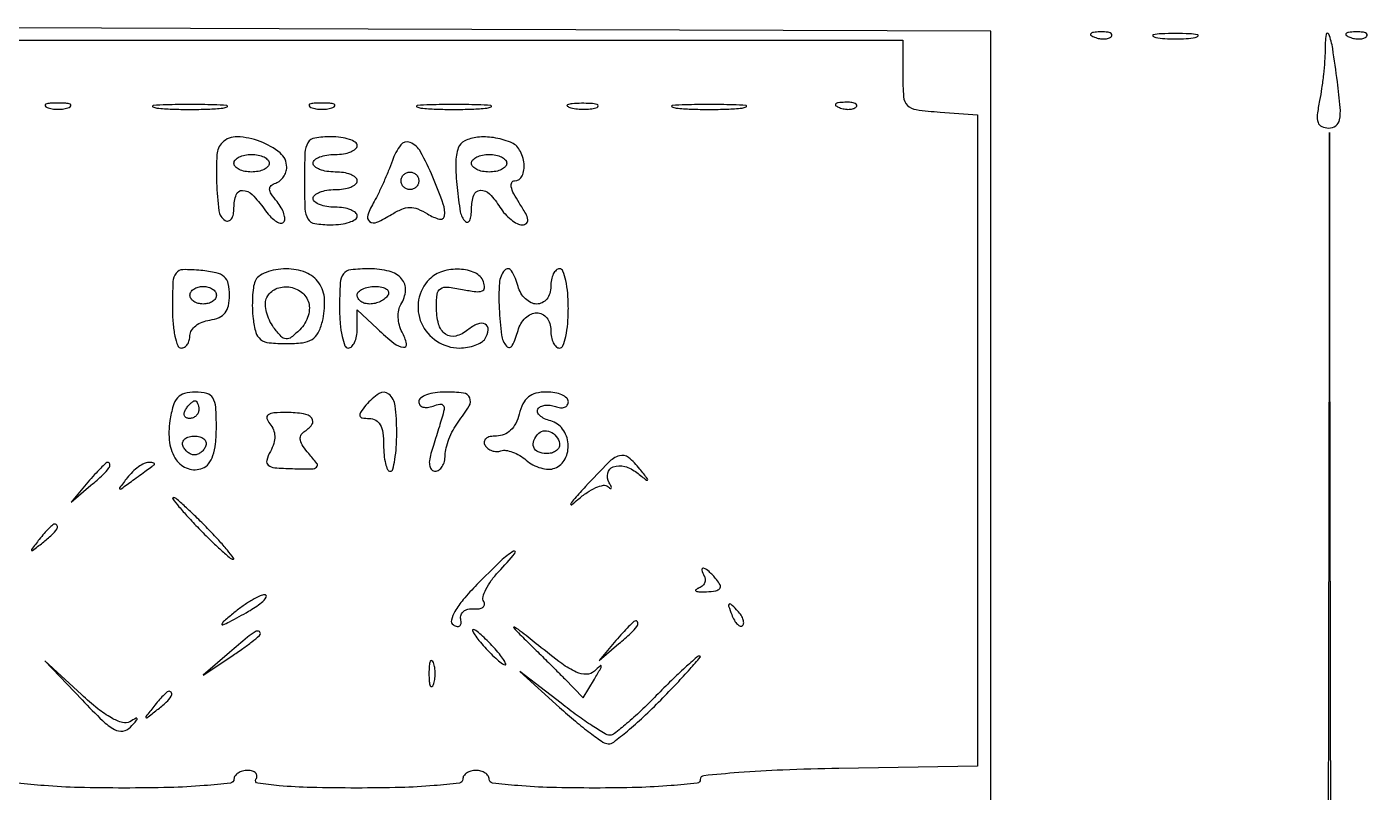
# Model space of a CAD drawing. Extents: x 29 to 450, y 25 to 639.
# Drawn here: x 297.5 to 449.8, y 527.5 to 614.5 of the extents above; entities that cross this region are included whole.
import ezdxf

# ---------------------------------------------------------------- set-up
doc = ezdxf.new("R2010")
doc.units = 0
doc.header["$MEASUREMENT"] = 0

msp = doc.modelspace()

# ---------------------------------------------------------------- linework, layer by layer
for points in [[(406.74671, 405.248882, 0.002958), (406.956341, 434.192966, 0.000332), (407, 499.993292), (407, 613.986585), (336.25, 614.243292), (265.5, 614.5)], [(274, 613), (335.5, 613), (397, 613), (397, 609.057498, 0.018984), (397.095573, 606.541176, 0.179252), (397.538998, 605.575998, 0.164393), (398.522585, 605.089259, 0.015359), (401.25, 604.807498), (405.5, 604.5), (405.5, 567.5), (405.5, 530.5), (389.75, 530.224607, 0.005057), (383.360701, 530.048231, 0.010372), (378.360732, 529.755621, 0.004821), (374.386928, 529.401649, 0.385654), (374, 528.974607, -0.381347), (373.628952, 528.558858, -0.008116), (370.671836, 528.270304, -0.013592), (366.860292, 528.064827, -0.006669), (362, 528, -0.006475), (357.03426, 528.064309, -0.014311), (353.25, 528.270833, -0.00943), (350.386292, 528.563953, -0.379241), (350, 529, 0.148195), (349.884432, 529.381354, 0.098894), (349.559375, 529.70625, 0.082425), (349.073457, 529.925306, 0.064853), (348.5, 530, 0.064853), (347.926543, 529.925306, 0.082425), (347.440625, 529.70625, 0.098894), (347.115568, 529.381354, 0.148195), (347, 529, -0.37944), (346.613224, 528.563712, -0.009358), (343.735246, 528.270731, -0.014248), (339.932823, 528.064274, -0.006438), (334.940983, 528, -0.005703), (329.763689, 528.059059, -0.016094), (326.151614, 528.257919, -0.0161), (323.707407, 528.551105, -0.537503), (323.5, 529, 0.139169), (323.607943, 529.379648, 0.191142), (323.478525, 529.70625, 0.138808), (323.110654, 529.926733, 0.066118), (322.559017, 530, 0.062283), (321.962904, 529.925455, 0.080552), (321.457961, 529.70625, 0.097988), (321.120018, 529.381379, 0.153634), (321, 529, -0.380863), (320.60973, 528.561971, -0.008841), (317.625, 528.27, -0.013787), (313.686873, 528.064019, -0.006171), (308.5, 528, -0.006261), (303.366699, 528.064283, -0.013449), (299.414474, 528.269751, -0.008219), (296.38271, 528.559483, -0.381859)]]:
    msp.add_lwpolyline(points, format="xyb")
for points in [[(418.8125, 613.316886, 0.051402), (419.359369, 613.160852, 0.05415), (419.916927, 613.123424, 0.060344), (420.402231, 613.202593, 0.126455), (420.729167, 613.395833, 0.296942), (420.77538, 613.614691, 0.208169), (420.592839, 613.799335, 0.077125), (420.112848, 613.910055, 0.028489), (419.416667, 613.921053, 0.018894), (418.670344, 613.862007, 0.168741), (418.37858, 613.720685, 0.470617), (418.395823, 613.538436, 0.054073)], [(447.8125, 613.316886, 0.051402), (448.359369, 613.160852, 0.05415), (448.916927, 613.123424, 0.060344), (449.402231, 613.202593, 0.126455), (449.729167, 613.395833, 0.296942), (449.77538, 613.614691, 0.208169), (449.592839, 613.799335, 0.077125), (449.112848, 613.910055, 0.028489), (448.416667, 613.921053, 0.018894), (447.670344, 613.862007, 0.168741), (447.37858, 613.720685, 0.470617), (447.395823, 613.538436, 0.054073)], [(425.75, 613.294267, 0.029693), (426.774707, 613.159351, 0.017887), (428, 613.115502, 0.017887), (429.225293, 613.159351, 0.029693), (430.25, 613.294267, 0.142433), (430.560023, 613.453014, 0.611425), (430.517188, 613.600334, 0.039503), (429.61149, 613.701569, 0.008087), (428, 613.727636, 0.008087), (426.38851, 613.701569, 0.039503), (425.482812, 613.600334, 0.611425), (425.439977, 613.453014, 0.142433)], [(445, 611.791667, -0.018409), (444.95594, 610.595361, -0.009056), (444.816406, 609.078646, -0.008972), (444.614453, 607.506957, -0.012915), (444.375, 606.125, 0.020177), (444.11857, 604.505628, 0.109527), (444.208082, 603.626632, 0.211209), (444.62469, 603.16666, 0.105015), (445.409443, 603, 0.158409), (446.224438, 603.264851, 0.191305), (446.651819, 603.940004, 0.069281), (446.718211, 605.323359, 0.009133), (446.398975, 608.25, 0.006508), (445.867053, 612.026451, 0.055869), (445.421832, 613.669813, 0.775776), (445.116263, 613.631422, 0.031566)], [(299.75, 605.337719, 0.057986), (300.320008, 605.181385, 0.037979), (301, 605.12966, 0.037979), (301.679992, 605.181385, 0.057986), (302.25, 605.337719, 0.174857), (302.459382, 605.525001, 0.447206), (302.398438, 605.693942, 0.078554), (301.89144, 605.810911, 0.017491), (301, 605.842105, 0.017491), (300.10856, 605.810911, 0.078554), (299.601562, 605.693942, 0.447206), (299.540618, 605.525001, 0.174857)], [(312.25, 605.271532, 0.016375), (313.957332, 605.149287, 0.009683), (316, 605.109723, 0.009683), (318.042668, 605.149287, 0.016375), (319.75, 605.271532, 0.095407), (320.221145, 605.41442, 0.741699), (320.195312, 605.548567, 0.021699), (318.688407, 605.640349, 0.00436), (316, 605.663794, 0.00436), (313.311593, 605.640349, 0.021699), (311.804688, 605.548567, 0.741699), (311.778855, 605.41442, 0.095407)], [(329.75, 605.337719, 0.057986), (330.320008, 605.181385, 0.037979), (331, 605.12966, 0.037979), (331.679992, 605.181385, 0.057986), (332.25, 605.337719, 0.174857), (332.459382, 605.525001, 0.447206), (332.398438, 605.693942, 0.078554), (331.89144, 605.810911, 0.017491), (331, 605.842105, 0.017491), (330.10856, 605.810911, 0.078554), (329.601562, 605.693942, 0.447206), (329.540618, 605.525001, 0.174857)], [(342.25, 605.271532, 0.016375), (343.957332, 605.149287, 0.009683), (346, 605.109723, 0.009683), (348.042668, 605.149287, 0.016375), (349.75, 605.271532, 0.095407), (350.221145, 605.41442, 0.741699), (350.195312, 605.548567, 0.021699), (348.688407, 605.640349, 0.00436), (346, 605.663794, 0.00436), (343.311593, 605.640349, 0.021699), (341.804688, 605.548567, 0.741699), (341.778855, 605.41442, 0.095407)], [(359.269032, 605.307009, 0.037336), (360.036634, 605.167106, 0.029507), (360.880008, 605.127736, 0.030339), (361.671085, 605.185595, 0.06278), (362.269032, 605.344063, 0.31318), (362.386009, 605.52287, 0.333666), (362.257153, 605.684921, 0.052471), (361.580113, 605.787295, 0.014395), (360.5, 605.805051, 0.012823), (359.431793, 605.764444, 0.080377), (358.900903, 605.643467, 0.597527), (358.883358, 605.48334, 0.087174)], [(371.25, 605.271532, 0.016375), (372.957332, 605.149287, 0.009683), (375, 605.109723, 0.009683), (377.042668, 605.149287, 0.016375), (378.75, 605.271532, 0.095407), (379.221145, 605.41442, 0.741699), (379.195312, 605.548567, 0.021699), (377.688407, 605.640349, 0.00436), (375, 605.663794, 0.00436), (372.311593, 605.640349, 0.021699), (370.804688, 605.548567, 0.741699), (370.778855, 605.41442, 0.095407)], [(389.8125, 605.316886, 0.051402), (390.359369, 605.160852, 0.05415), (390.916927, 605.123424, 0.060344), (391.402231, 605.202593, 0.126455), (391.729167, 605.395833, 0.296942), (391.77538, 605.614691, 0.208169), (391.592839, 605.799335, 0.077125), (391.112848, 605.910055, 0.028489), (390.416667, 605.921053, 0.018894), (389.670344, 605.862007, 0.168741), (389.37858, 605.720685, 0.470617), (389.395823, 605.538436, 0.054073)], [(319.666667, 601.333333, 0.18352), (319.058323, 599.979809, 0.024284), (319.023657, 596.781887, 0.022912), (319.290112, 593.599552, 0.225686), (320, 592.5, 0.202618), (320.378123, 592.441401, 0.181468), (320.70625, 592.66835, 0.104212), (320.928459, 593.195401, 0.047867), (321, 593.940983, -0.086098), (321.256369, 595.418773, -0.327353), (321.987035, 595.91281, -0.191731), (323.074686, 595.430946, -0.040992), (324.420295, 593.810332, 0.033102), (325.056242, 593.019381, 0.055401), (325.698964, 592.459371, 0.078849), (326.251513, 592.193361, 0.275871), (326.6195, 592.286166, 0.202263), (326.773103, 592.663861, 0.071839), (326.680463, 593.251671, 0.056971), (326.376677, 593.94386, 0.040706), (325.892501, 594.638455, -0.024085), (325.240659, 595.510378, -0.132336), (325.05168, 596.060922, -0.241202), (325.218965, 596.450223, -0.091989), (325.75, 596.745955, 0.090575), (326.227763, 597.010266, 0.069714), (326.632812, 597.448893, 0.068784), (326.906336, 597.98861, 0.083119), (327, 598.54815, 0.225042), (326.23484, 600.16209, 0.080777), (323.975259, 601.468394, 0.079752), (321.390316, 602.00263, 0.210539)], [(329, 597, 0.009722), (329.062224, 593.800013, 0.126045), (329.4, 592.666667, 0.222479), (330.180755, 592.14102, 0.0387), (332, 592, 0.031626), (333.149251, 592.072766, 0.048861), (334.11875, 592.29375, 0.06271), (334.790443, 592.615738, 0.254951), (335, 593, 0.226478), (334.817169, 593.382936, 0.074992), (334.265625, 593.70625, 0.057076), (333.457356, 593.926884, 0.038131), (332.5, 594, -0.038131), (331.542644, 594.073116, -0.057076), (330.734375, 594.29375, -0.074992), (330.182831, 594.617064, -0.226478), (330, 595, -0.226478), (330.182831, 595.382936, -0.074992), (330.734375, 595.70625, -0.057076), (331.542644, 595.926884, -0.038131), (332.5, 596, 0.038131), (333.457356, 596.073116, 0.057076), (334.265625, 596.29375, 0.074992), (334.817169, 596.617064, 0.226478), (335, 597, 0.226478), (334.817169, 597.382936, 0.074992), (334.265625, 597.70625, 0.057076), (333.457356, 597.926884, 0.038131), (332.5, 598, -0.038131), (331.542644, 598.073116, -0.057076), (330.734375, 598.29375, -0.074992), (330.182831, 598.617064, -0.226478), (330, 599, -0.226478), (330.182831, 599.382936, -0.074992), (330.734375, 599.70625, -0.057076), (331.542644, 599.926884, -0.038131), (332.5, 600, 0.038131), (333.457356, 600.073116, 0.057076), (334.265625, 600.29375, 0.074992), (334.817169, 600.617064, 0.226478), (335, 601, 0.254951), (334.790443, 601.384262, 0.06271), (334.11875, 601.70625, 0.048861), (333.149251, 601.927234, 0.031626), (332, 602, 0.0387), (330.180755, 601.85898, 0.222479), (329.4, 601.333333, 0.126045), (329.062224, 600.199987, 0.009722)], [(346.494834, 600.75, 0.086984), (346.207433, 599.041192, 0.022341), (346.35235, 596.234025, 0.019052), (346.724758, 593.478871, 0.154447), (347.304713, 592.361953, 0.286264), (347.565528, 592.301495, 0.202586), (347.79576, 592.507365, 0.080085), (347.952109, 593.047806, 0.030455), (348, 593.833333, -0.08329), (348.256206, 595.360691, -0.305746), (349.000265, 595.920434, -0.216466), (350.053798, 595.505939, -0.05289), (351.232073, 594, 0.04217), (351.804815, 593.234808, 0.043861), (352.49093, 592.5875, 0.04795), (353.183006, 592.141153, 0.119814), (353.7636, 592, 0.169007), (354.23971, 592.165664, 0.266656), (354.395828, 592.556636, 0.09321), (354.150503, 593.279559, 0.016752), (353.408043, 594.5, -0.024239), (352.798343, 595.536852, -0.069325), (352.516403, 596.322191, -0.160151), (352.569541, 596.797399, -0.293473), (352.88499, 597, 0.295103), (353.743922, 597.555307, 0.132981), (353.965204, 598.939222, 0.104103), (353.458997, 600.501651, 0.172588), (352.418213, 601.393011, 0.053098), (350.502132, 601.903368, 0.065681), (348.6572, 601.945886, 0.081843), (347.21834, 601.545417, 0.201633)], [(444.999065, 337, 0.000156), (444.839128, 235.023106, 0.000256), (444.77486, 148.75625, 0.000015), (444.759122, 71.050133, 0.043297), (444.936629, 69, 0.003348), (445.239117, 67.333945, 0.497988), (445.390743, 67.258742, 0.232536), (445.546056, 67.462963, 0.001904), (445.936629, 69.5, 0.046358), (446.165654, 71.956113, 0.000024), (446.18736, 149.4625, 0.00033), (446.150588, 235.680606, 0.000201), (445.999065, 337.5), (445.49813, 602.5)], [(338.997696, 599.310174, -0.010939), (338.537275, 598.099095, -0.008145), (337.978487, 596.782821, -0.008242), (337.41064, 595.558385, -0.018452), (336.93028, 594.652621, 0.042892), (336.204457, 593.106021, 0.331298), (336.417092, 592.384995, 0.272369), (337.248227, 592.291226, 0.034703), (338.902621, 593.171259, -0.038157), (340.060608, 593.777022, -0.098025), (340.980679, 593.973386, -0.101228), (341.888047, 593.801771, -0.042414), (343, 593.232073, 0.07448), (344.360749, 592.641359, 0.449141), (344.928443, 593.016064, 0.123215), (344.790909, 594.358682, 0.012126), (343.602034, 597.410041, 0.026812), (342.21164, 600.292867, 0.170732), (341.018746, 601.359537, 0.340118), (339.950473, 601.070434, 0.077502)], [(325, 599, -0.191087), (324.848523, 598.618118, -0.088204), (324.4125, 598.29375, -0.068025), (323.765418, 598.073693, -0.048028), (323, 598, -0.048028), (322.234582, 598.073693, -0.068025), (321.5875, 598.29375, -0.088204), (321.151477, 598.618118, -0.191087), (321, 599, -0.191087), (321.151477, 599.381882, -0.088204), (321.5875, 599.70625, -0.068025), (322.234582, 599.926307, -0.048028), (323, 600, -0.048028), (323.765418, 599.926307, -0.068025), (324.4125, 599.70625, -0.088204), (324.848523, 599.381882, -0.191087)], [(352, 599, -0.191087), (351.848523, 598.618118, -0.088204), (351.4125, 598.29375, -0.068025), (350.765418, 598.073693, -0.048028), (350, 598, -0.048028), (349.234582, 598.073693, -0.068025), (348.5875, 598.29375, -0.088204), (348.151477, 598.618118, -0.191087), (348, 599, -0.191087), (348.151477, 599.381882, -0.088204), (348.5875, 599.70625, -0.068025), (349.234582, 599.926307, -0.048028), (350, 600, -0.048028), (350.765418, 599.926307, -0.068025), (351.4125, 599.70625, -0.088204), (351.848523, 599.381882, -0.191087)], [(342, 597, -0.099038), (341.923658, 596.618362, -0.097945), (341.70625, 596.29375, -0.097945), (341.381638, 596.076342, -0.099038), (341, 596, -0.099038), (340.618362, 596.076342, -0.097945), (340.29375, 596.29375, -0.097945), (340.076342, 596.618362, -0.099038), (340, 597, -0.099038), (340.076342, 597.381638, -0.097945), (340.29375, 597.70625, -0.097945), (340.618362, 597.923658, -0.099038), (341, 598, -0.099038), (341.381638, 597.923658, -0.097945), (341.70625, 597.70625, -0.097945), (341.923658, 597.381638, -0.099038)], [(314, 582.563358, 0.020651), (314.072271, 580.814297, 0.033296), (314.29375, 579.340487, 0.036202), (314.611318, 578.268867, 0.312166), (315, 578, 0.14167), (315.381339, 578.110261, 0.099768), (315.70625, 578.420194, 0.084673), (315.925116, 578.883691, 0.068161), (316, 579.430449, -0.145606), (316.169747, 580.000991, -0.083039), (316.660937, 580.534572, -0.070703), (317.389646, 580.951678, -0.059475), (318.25, 581.180449, 0.063957), (319.303999, 581.470812, 0.125837), (319.993045, 581.991284, 0.11739), (320.376554, 582.806311, 0.05157), (320.5, 584, 0.054719), (320.355282, 585.318403, 0.161027), (319.893664, 586.092049, 0.126565), (318.980404, 586.546479, 0.028459), (317.25, 586.813358, 0.026123), (315.198415, 586.903453, 0.231403), (314.410882, 586.510178, 0.154118), (314.061383, 585.54378, 0.010297)], [(323.394042, 585.584473, 0.058637), (323.206621, 584.848226, 0.020187), (323.105758, 583.75213, 0.019741), (323.091117, 582.523517, 0.021616), (323.175426, 581.334473, 0.040672), (323.484975, 579.769787, 0.164127), (324.028547, 578.978591, 0.136623), (325.004396, 578.597947, 0.025092), (326.954915, 578.5, 0.028643), (328.792024, 578.605326, 0.108873), (329.872296, 578.977074, 0.137234), (330.559117, 579.714753, 0.056823), (331.047916, 581, 0.075211), (331.296294, 583.481476, 0.138556), (330.652042, 585.388853, 0.15008), (329.153907, 586.580062, 0.09373), (326.933431, 587, 0.04354), (325.740848, 586.895952, 0.051646), (324.653682, 586.586567, 0.059514), (323.817242, 586.130336, 0.147599)], [(333, 582.5, 0.020945), (333.072283, 580.775243, 0.033738), (333.29375, 579.321875, 0.036969), (333.611488, 578.267028, 0.31052), (334, 578, 0.20427), (334.382205, 578.162945, 0.083628), (334.70625, 578.638705, 0.063841), (334.926543, 579.341976, 0.044041), (335, 580.174314), (335, 582.348628), (337.314451, 580.174314, 0.018387), (339.185487, 578.541814, 0.138035), (340.255233, 578.081552, 0.527859), (340.612161, 578.479268, 0.06294), (340.104959, 579.803882, -0.059729), (339.794699, 580.598894, -0.053141), (339.665044, 581.47707, -0.056002), (339.724609, 582.308861, -0.092815), (339.977255, 582.963198, 0.119702), (340.49683, 584.556077, 0.203522), (340.057161, 585.862985, 0.150646), (338.643973, 586.721015, 0.061734), (336.393011, 587, 0.026039), (334.271881, 586.88946, 0.208079), (333.438501, 586.418436, 0.150617), (333.069708, 585.398863, 0.012022)], [(343.2, 585.8, 0.153679), (341.984952, 583.468532, 0.148815), (342.30338, 580.827919, 0.145396), (344.052221, 578.769401, 0.14546), (346.640983, 578, 0.04347), (347.547126, 578.078929, 0.044687), (348.417303, 578.313294, 0.048811), (349.129242, 578.657152, 0.117975), (349.541119, 579.066531, 0.110053), (349.892491, 580.077987, 0.315081), (349.557236, 580.698521, 0.218235), (348.68158, 580.729404, 0.0747), (347.567971, 580.056411, -0.110138), (346.195207, 579.35333, -0.225906), (345.035593, 579.576845, -0.171173), (344.253759, 580.727115, -0.064567), (344, 582.684017, -0.034107), (344.098517, 584.126552, -0.214548), (344.480369, 584.736883, -0.176376), (345.243357, 584.923505, -0.022033), (346.955615, 584.658877, 0.01655), (348.468258, 584.408092, 0.121022), (349.192763, 584.487871, 0.303004), (349.459636, 584.852493, 0.102814), (349.348627, 585.533877, 0.197824), (348.399268, 586.538723, 0.095268), (346.644996, 586.955432, 0.086312), (344.694551, 586.702533, 0.121659)], [(351.140785, 582.5, 0.018533), (351.409975, 579.475837, 0.147095), (351.973541, 578.206831, 0.530603), (352.627442, 578.282293, 0.056175), (353.289749, 580, -0.070024), (353.608997, 580.764455, -0.069688), (354.127252, 581.4125, -0.075597), (354.758114, 581.849832, -0.114309), (355.40638, 582, -0.115978), (356.036902, 581.851753, -0.109473), (356.550798, 581.436249, -0.096727), (356.885289, 580.793654, -0.071894), (357, 580, 0.048028), (357.073693, 579.234582, 0.068025), (357.29375, 578.5875, 0.088204), (357.618118, 578.151477, 0.191087), (358, 578, 0.31052), (358.388512, 578.267028, 0.036969), (358.70625, 579.321875, 0.033738), (358.927717, 580.775243, 0.020945), (359, 582.5, 0.020945), (358.927717, 584.224757, 0.033738), (358.70625, 585.678125, 0.036969), (358.388512, 586.732972, 0.31052), (358, 587, 0.191087), (357.618118, 586.848523, 0.088204), (357.29375, 586.4125, 0.068025), (357.073693, 585.765418, 0.048028), (357, 585, -0.071894), (356.885289, 584.206346, -0.096727), (356.550798, 583.563751, -0.109473), (356.036902, 583.148247, -0.115978), (355.40638, 583, -0.114309), (354.758114, 583.150168, -0.075597), (354.127252, 583.5875, -0.069688), (353.608997, 584.235545, -0.070024), (353.289749, 585, 0.071133), (352.544761, 586.772898, 0.511659), (351.764788, 586.839434, 0.161162), (351.168483, 585.390645, 0.030659)], [(319, 584, -0.148195), (318.884432, 583.618646, -0.098894), (318.559375, 583.29375, -0.082425), (318.073457, 583.074694, -0.064853), (317.5, 583, -0.064853), (316.926543, 583.074694, -0.082425), (316.440625, 583.29375, -0.098894), (316.115568, 583.618646, -0.148195), (316, 584, -0.148195), (316.115568, 584.381354, -0.098894), (316.440625, 584.70625, -0.082425), (316.926543, 584.925306, -0.064853), (317.5, 585, -0.064853), (318.073457, 584.925306, -0.082425), (318.559375, 584.70625, -0.098894), (318.884432, 584.381354, -0.148195)], [(338.5, 584, -0.08825), (338.157656, 583.617164, -0.053305), (337.640225, 583.29375, -0.051278), (337.038022, 583.074167, -0.061875), (336.440983, 583, -0.067639), (335.890182, 583.074854, -0.08433), (335.423289, 583.29375, -0.09965), (335.111069, 583.61866, -0.142666), (335, 584, -0.195654), (335.155423, 584.381985, -0.086673), (335.604836, 584.70625, -0.066561), (336.270941, 584.926392, -0.0466), (337.059017, 585, -0.047867), (337.804599, 584.928459, -0.104212), (338.33165, 584.70625, -0.181468), (338.558599, 584.378123, -0.202618)], [(329.429755, 583.322459, -0.095473), (329.567451, 582.548368, -0.067911), (329.43548, 581.674826, -0.063649), (329.058036, 580.812732, -0.063486), (328.475626, 580.072459, -0.027462), (327.506551, 579.218261, -0.192286), (326.91391, 579.042937, -0.186566), (326.353071, 579.321638, -0.02563), (325.507566, 580.347199, -0.049889), (325.023304, 581.15779, -0.047094), (324.69799, 582.063856, -0.050585), (324.568089, 582.926259, -0.10408), (324.675672, 583.597199, -0.178664), (325.5784, 584.626447, -0.139628), (327.040008, 584.952885, -0.13233), (328.513747, 584.463099, -0.156355)], [(313.715926, 569.75, 0.071739), (313.684234, 567.263141, 0.117913), (314.432098, 565.307366, 0.163875), (315.77562, 564.294555, 0.173589), (317.422459, 564.331871, 0.13804), (318.121047, 564.85282, 0.082123), (318.614631, 565.774156, 0.057182), (318.908377, 567.127735, 0.02487), (319, 568.968615, 0.01608), (318.925672, 571.279166, 0.118091), (318.602005, 572.327689, 0.200108), (317.917683, 572.838576, 0.061652), (316.613499, 573, 0.064793), (315.387466, 572.840453, 0.147008), (314.598619, 572.356005, 0.113146), (314.083459, 571.419254, 0.030382)], [(336, 571.5, 0.020633), (335.381629, 570.689039, 0.217533), (335.308142, 570.28931, 0.304492), (335.565314, 570.057736, 0.035496), (336.377555, 570, -0.129555), (337.1041, 569.808532, -0.140841), (337.614796, 569.287735, -0.091631), (337.910346, 568.374564, -0.032577), (338, 567, 0.023598), (338.054292, 565.850292, 0.037669), (338.220312, 564.88125, 0.04382), (338.459654, 564.188291, 0.295869), (338.75, 564, 0.340374), (339.044117, 564.226456, 0.023342), (339.279688, 565.321875, 0.025624), (339.445924, 566.774913, 0.01567), (339.5, 568.5, 0.031517), (339.314753, 571.435932, 0.186142), (338.597245, 572.767946, 0.334082), (337.496663, 572.838235, 0.074387)], [(342, 571.893011, 0.17269), (342.131738, 571.522957, 0.150087), (342.475537, 571.293346, 0.105357), (342.99957, 571.250838, 0.059422), (343.620518, 571.407873, -0.045766), (344.407419, 571.629845, -0.29071), (344.775392, 571.481866, -0.207328), (344.874835, 571.023752, -0.025917), (344.620518, 570.014862, -0.000025), (344.338306, 569.098662, -0.000015), (344.001142, 568.004366, -0.000015), (343.664343, 566.911483, -0.000025), (343.383369, 566, 0.044501), (343.212265, 565.197725, 0.091796), (343.251807, 564.559719, 0.144337), (343.489502, 564.155589, 0.190358), (343.883369, 564, 0.159147), (344.30927, 564.139085, 0.096915), (344.67199, 564.531356, 0.078661), (344.916922, 565.117116, 0.059834), (345, 565.80887, -0.062488), (345.104414, 566.641073, -0.030896), (345.431283, 567.656592, -0.030083), (345.906136, 568.682972, -0.038541), (346.468197, 569.55887, 0.025545), (347.726897, 571.412668, 0.24172), (347.792983, 572.341052, 0.267737), (347.084074, 572.873639, 0.030288), (345, 573, 0.035097), (343.85097, 572.919246, 0.053342), (342.88125, 572.674822, 0.06963), (342.215424, 572.317509, 0.23922)], [(353.410644, 570.5, -0.054799), (353.016893, 569.439114, -0.08417), (352.438725, 568.650831, -0.09656), (351.699104, 568.16889, -0.096544), (350.832575, 568, 0.050458), (350.110945, 567.92699, 0.120343), (349.62702, 567.698461, 0.198436), (349.439988, 567.3547, 0.166533), (349.532624, 566.947214, 0.091896), (349.868593, 566.576932, 0.078991), (350.332419, 566.327733, 0.079097), (350.850051, 566.234879, 0.092569), (351.341641, 566.316726, -0.125935), (351.907803, 566.372983, -0.051235), (352.662854, 566.177054, -0.046389), (353.471756, 565.787323, -0.04366), (354.212755, 565.248231, 0.058165), (354.98205, 564.721901, 0.053405), (355.873954, 564.36864, 0.057044), (356.748707, 564.230662, 0.102579), (357.462755, 564.347334, 0.185132), (358.636184, 565.402807, 0.13995), (358.973327, 567.118292, 0.136245), (358.354929, 568.787169, 0.17406), (357.011247, 569.70731, -0.044796), (356.287141, 569.967788, -0.078506), (355.759669, 570.322134, -0.120306), (355.505135, 570.708014, -0.228144), (355.543272, 571.070016, -0.141718), (355.852388, 571.349816, -0.078803), (356.342289, 571.499654, -0.067911), (356.931898, 571.501967, -0.058747), (357.532025, 571.349337, 0.066643), (358.093585, 571.215885, 0.114223), (358.568782, 571.276674, 0.15229), (358.881585, 571.517917, 0.154099), (359, 571.893011, 0.209083), (358.814921, 572.31626, 0.081846), (358.271222, 572.674822, 0.062345), (357.468851, 572.918772, 0.042683), (356.519052, 573, 0.0586), (355.32318, 572.85936, 0.111257), (354.457102, 572.434852, 0.108473), (353.842944, 571.671258, 0.05389)], [(317, 571, -0.105053), (316.918938, 570.618444, -0.099167), (316.688914, 570.29375, -0.09642), (316.345238, 570.076123, -0.093332), (315.940983, 570, -0.108972), (315.586039, 570.078288, -0.182303), (315.3746, 570.29375, -0.161196), (315.343488, 570.6179, -0.082592), (315.5, 571, -0.029505), (315.768994, 571.382774, -0.035638), (316.066025, 571.70625, -0.038439), (316.34829, 571.934461, -0.151918), (316.559017, 572, -0.210953), (316.727648, 571.92554, -0.081139), (316.870461, 571.70625, -0.061769), (316.967655, 571.382849, -0.042167)], [(325.08527, 569.397256, -0.079504), (325.485589, 568.720322, -0.089786), (325.632726, 567.98037, -0.0794), (325.516605, 567.163881, -0.047951), (325.139218, 566.260131, 0.053872), (324.722208, 565.227353, 0.303831), (324.896568, 564.690107, 0.147687), (325.629386, 564.402676, 0.01305), (327.636961, 564.293283, 0.006981), (329.850744, 564.261454, 0.187366), (330.38948, 564.470424, 0.38869), (330.426587, 564.886732, 0.020759), (329.501994, 565.997797, -0.034738), (328.850846, 566.826279, -0.09283), (328.551592, 567.511913, -0.152587), (328.592981, 568.052399, -0.160855), (328.934857, 568.45974, 0.091185), (329.862574, 569.299105, 0.356329), (329.840215, 570.017424, 0.178796), (328.910493, 570.52681, 0.036859), (327.015876, 570.666667, 0.016696), (325.534991, 570.617203, 0.129432), (324.884462, 570.39858, 0.339197), (324.74788, 570.006388, 0.093724)], [(358, 566.940983, -0.156819), (357.8846, 566.582093, -0.097386), (357.559375, 566.276414, -0.079459), (357.073598, 566.070066, -0.06085), (356.5, 566, -0.103624), (355.575357, 566.193711, -0.202875), (355.067517, 566.730754, -0.1934), (355.086489, 567.491235, -0.094876), (355.63948, 568.306147, -0.191124), (356.316568, 568.598585, -0.139481), (357.119339, 568.396031, -0.123736), (357.764316, 567.769921, -0.139398)], [(317.808333, 566.925, -0.073624), (317.600259, 566.514089, -0.066918), (317.276198, 566.165781, -0.070382), (316.889952, 565.930417, -0.102038), (316.5, 565.85, -0.102038), (316.110048, 565.930417, -0.070382), (315.723802, 566.165781, -0.066918), (315.399741, 566.514089, -0.073624), (315.191667, 566.925, -0.159683), (315.189601, 567.333474, -0.143818), (315.428177, 567.684219, -0.107546), (315.888977, 567.920344, -0.064908), (316.5, 568, -0.064908), (317.111023, 567.920344, -0.107546), (317.571823, 567.684219, -0.143818), (317.810399, 567.333474, -0.159683)], [(360.946167, 562.259491, 0.004959), (359.719792, 560.901589, 0.048888), (359.268479, 560.278593, 0.811208), (359.357209, 560.198069, 0.023029), (360.074187, 560.768638, -0.031003), (361.121118, 561.574871, -0.045584), (362.137822, 562.134457, -0.055452), (362.98757, 562.398477, -0.236156), (363.484512, 562.259146, 0.035074), (363.768221, 562.035735, 0.484959), (363.876273, 562.069889, 0.205385), (363.868202, 562.254983, 0.017903), (363.644013, 562.680902, -0.18502), (363.474153, 563.77217, -0.257417), (364.109582, 564.503446, -0.160098), (365.406598, 564.547584, -0.095503), (366.793805, 563.83609, 0.001724), (367.885673, 562.987124, 0.408033), (368.00054, 563.000669, 0.347362), (368.001805, 563.127907, 0.001592), (367.127555, 564.25, 0.05657), (365.833232, 565.563396, 0.253006), (364.806775, 565.754511, 0.119388), (363.571662, 564.998647, 0.009875)], [(304.404988, 562.75), (302.5, 560.5), (304.75, 562.404988, 0.010402), (306.102181, 563.598996, 0.048385), (306.795506, 564.373826, 0.197337), (306.898791, 564.789444, 0.372044), (306.654988, 565, 0.191119), (306.44834, 564.918017, 0.007508), (305.851732, 564.339062, 0.012381), (305.159969, 563.612165, 0.008332)], [(308.872445, 563.25, 0.002253), (307.986902, 562.11031, 0.484056), (308.016402, 561.992604, 0.268706), (308.186266, 562.009889, 0.001613), (309.5, 562.967032, -0.000677), (310.296353, 563.549513, -0.000854), (311.034896, 564.086246, -0.000676), (311.655857, 564.534628, -0.006866), (311.916667, 564.717032, 0.262974), (311.968895, 564.82247, 0.280207), (311.904197, 564.916878, 0.081051), (311.664158, 564.981211, 0.025033), (311.289111, 565, 0.118513), (310.793695, 564.880901, 0.038743), (310.148474, 564.485937, 0.036088), (309.47468, 563.919689, 0.033687)], [(317, 557.5, 0.006872), (318.336189, 556.158789, 0.010289), (319.542711, 555.028125, 0.005603), (320.580837, 554.115467, 0.179379), (320.892334, 554, 0.621612), (320.95928, 554.135642, 0.009195), (320.248961, 555.028125, 0.012869), (319.266168, 556.156936, 0.006921), (318, 557.5, 0.006872), (316.663811, 558.841211, 0.010289), (315.457289, 559.971875, 0.005603), (314.419163, 560.884533, 0.179379), (314.107666, 561, 0.621612), (314.04072, 560.864358, 0.009195), (314.751039, 559.971875, 0.012869), (315.733832, 558.843064, 0.006921)], [(298.872445, 556.25, 0.001576), (297.99236, 555.120493, 0.377591), (298, 555, 0.377591), (298.120493, 554.99236, 0.001576), (299.25, 555.872445, 0.017685), (300.306759, 556.76332, 0.065617), (300.869516, 557.426111, 0.241985), (300.90695, 557.806605, 0.307699), (300.622445, 558, 0.184603), (300.410139, 557.91885, 0.013803), (299.952641, 557.485937, 0.017649), (299.425681, 556.920402, 0.012436)], [(348.612321, 551.115027, 0.01684), (347.057782, 549.411904, 0.044146), (346.099695, 548.063918, 0.074636), (345.708284, 547.085877, 0.322784), (345.93415, 546.540698, 0.078776), (346.351227, 546.366153, 0.225206), (346.651308, 546.428202, 0.213558), (346.803596, 546.704933, 0.07184), (346.774777, 547.17567, -0.13571), (346.807084, 547.670549, -0.139547), (347.089295, 548.072391, -0.115333), (347.592626, 548.316508, -0.075289), (348.239238, 548.362905, 0.052093), (348.86423, 548.378801, 0.124181), (349.293085, 548.548411, 0.209985), (349.462155, 548.834908, 0.169791), (349.384469, 549.186932, -0.207771), (349.307364, 549.719204, -0.048987), (349.634433, 550.578355, -0.042387), (350.240359, 551.574748, -0.030784), (351.069545, 552.574028, 0.014597), (352.960772, 554.708725, 0.843322), (352.784486, 554.915737, 0.057442), (351.321732, 553.802415, 0.007992)], [(374.447214, 552.08541, -0.130602), (374.564071, 551.69923, -0.123911), (374.477402, 551.297456, -0.107282), (374.193427, 550.941052, -0.079385), (373.756231, 550.68733, 0.100847), (373.487663, 550.515787, 0.543796), (373.51498, 550.377309, 0.091768), (373.916288, 550.297266, 0.015623), (374.69902, 550.310884, 0.026129), (375.760196, 550.418307, 0.186873), (376.198914, 550.671028, 0.293514), (376.242241, 551.071756, 0.057422), (375.826575, 551.708964, 0.028542), (374.987325, 552.61021, 0.125023), (374.359081, 552.965909, 0.573513), (374.158373, 552.769328, 0.077135)], [(321, 547.910649, 0.005621), (319.907882, 546.996668, 0.101227), (319.629156, 546.63824, 0.695024), (319.725209, 546.536278, 0.019372), (320.5, 546.899398, 0.012363), (322.651085, 548.079386, 0.031774), (324.12444, 549.06585, 0.096366), (324.665008, 549.675828, 0.582806), (324.5, 549.962451, 0.110844), (323.962636, 549.837929, 0.020437), (323.059375, 549.356879, 0.021046), (322.030469, 548.694013, 0.017799)], [(377.564293, 547.706872, 0.036269), (377.866277, 547.059266, 0.070189), (378.210949, 546.604915, 0.120343), (378.538684, 546.40751, 0.278911), (378.806872, 546.473539, 0.20742), (378.927901, 546.779789, 0.082976), (378.837219, 547.231185, 0.063152), (378.558688, 547.753423, 0.043285), (378.124088, 548.266667, 0.011214), (377.463552, 548.893514, 0.400052), (377.270328, 548.888819, 0.286372), (377.21821, 548.663782, 0.008399)], [(364.404988, 544.75), (362.5, 542.5), (364.75, 544.404988, 0.010402), (366.102181, 545.598996, 0.048385), (366.795506, 546.373826, 0.197337), (366.898791, 546.789444, 0.372044), (366.654988, 547, 0.191119), (366.44834, 546.918017, 0.007508), (365.851732, 546.339062, 0.012381), (365.159969, 545.612165, 0.008332)], [(320.5, 543.41239), (317.5, 540.834714), (320.75, 542.985451, 0.008632), (321.995474, 543.840942, 0.013087), (323.045313, 544.631282, 0.00774), (323.884951, 545.319978, 0.220566), (324, 545.568094, 0.342088), (323.802873, 545.8225, 0.203856), (323.4037, 545.762236, 0.0361), (322.529245, 545.132384, 0.003362)], [(349.5, 544, 0.012769), (350.229731, 543.233916, 0.017642), (350.92517, 542.5875, 0.014322), (351.525997, 542.096686, 0.165568), (351.809975, 542, 0.549874), (351.889734, 542.12573, 0.034935), (351.63142, 542.5875, 0.02599), (351.159597, 543.232121, 0.012939), (350.5, 544, 0.012769), (349.770269, 544.766084, 0.017642), (349.07483, 545.4125, 0.014322), (348.474003, 545.903314, 0.165568), (348.190025, 546, 0.549874), (348.110266, 545.87427, 0.034935), (348.36858, 545.4125, 0.02599), (348.840403, 544.767879, 0.012939)], [(353.5, 545.443546, -0.001675), (354.80147, 544.175159, -0.001239), (356.232823, 542.763836, -0.001252), (357.578245, 541.423957, -0.002815), (358.59046, 540.399381), (360.68092, 538.259425), (361.958071, 540.379713, 0.003403), (362.656506, 541.557291, 0.132908), (362.735223, 541.848193, 0.64403), (362.625904, 541.897861, 0.010086), (361.958069, 541.290458, -0.188047), (361.056483, 540.923578, -0.111755), (359.906369, 541.166162, -0.052146), (358.257334, 542.142707, -0.010789), (355.590458, 544.214336, 0.003983), (353.751547, 545.683367, 0.033643), (352.876572, 546.280452, 0.84604), (352.799891, 546.189037, 0.023807)], [(303.732353, 538.015782, 0.010076), (306.065877, 535.658656, 0.064805), (307.407258, 534.65817, 0.165292), (308.373323, 534.478584, 0.171219), (309.232353, 534.929057, 0.004019), (309.931846, 535.694154, 0.216407), (309.989862, 535.877566, 0.526487), (309.887124, 535.931273, 0.007289), (309.159733, 535.5319, -0.203825), (308.330141, 535.436452, -0.056015), (307.092469, 535.959009, -0.040531), (305.532312, 537.009134, -0.018269), (303.659733, 538.618624), (299.5, 542.466857)], [(343.157895, 541, 0.017491), (343.189089, 540.10856, 0.078554), (343.306058, 539.601562, 0.447206), (343.474999, 539.540618, 0.174857), (343.662281, 539.75, 0.057986), (343.818615, 540.320008, 0.037979), (343.87034, 541, 0.037979), (343.818615, 541.679992, 0.057986), (343.662281, 542.25, 0.174857), (343.474999, 542.459382, 0.447206), (343.306058, 542.398438, 0.078554), (343.189089, 541.89144, 0.017491)], [(369, 538.5, -0.009206), (367.244488, 536.775936, -0.013266), (365.624317, 535.321875, -0.008972), (364.235204, 534.182509, -0.168827), (363.710089, 534, -0.137483), (363.1694, 534.151535, -0.0082), (361.721871, 535.064932, -0.011827), (360.020207, 536.236505, -0.008421), (358.168297, 537.625299), (353.5, 541.250599), (358, 537.155141, 0.010316), (359.799308, 535.584214, 0.01421), (361.482918, 534.253958, 0.010806), (362.923278, 533.228589, 0.143037), (363.537592, 533.029842, 0.172354), (364.15646, 533.229859, 0.010233), (365.717056, 534.477516, 0.01444), (367.537815, 536.086611, 0.010083), (369.5, 538, 0.004806), (371.353408, 539.918238, 0.008657), (372.830043, 541.53125, 0.004215), (373.985092, 542.860093, 0.640232), (373.920616, 543, 0.183581), (373.597812, 542.877345, 0.003635), (372.267203, 541.678125, 0.008168), (370.729083, 540.22464, 0.00533)], [(311.872445, 537.25, 0.001576), (310.99236, 536.120493, 0.377591), (311, 536, 0.377591), (311.120493, 535.99236, 0.001576), (312.25, 536.872445, 0.017685), (313.306759, 537.76332, 0.065617), (313.869516, 538.426111, 0.241985), (313.90695, 538.806605, 0.307699), (313.622445, 539, 0.184603), (313.410139, 538.91885, 0.013803), (312.952641, 538.485937, 0.017649), (312.425681, 537.920402, 0.012436)]]:
    msp.add_lwpolyline(points, format="xyb", close=True)

doc.saveas('drawing.dxf')
